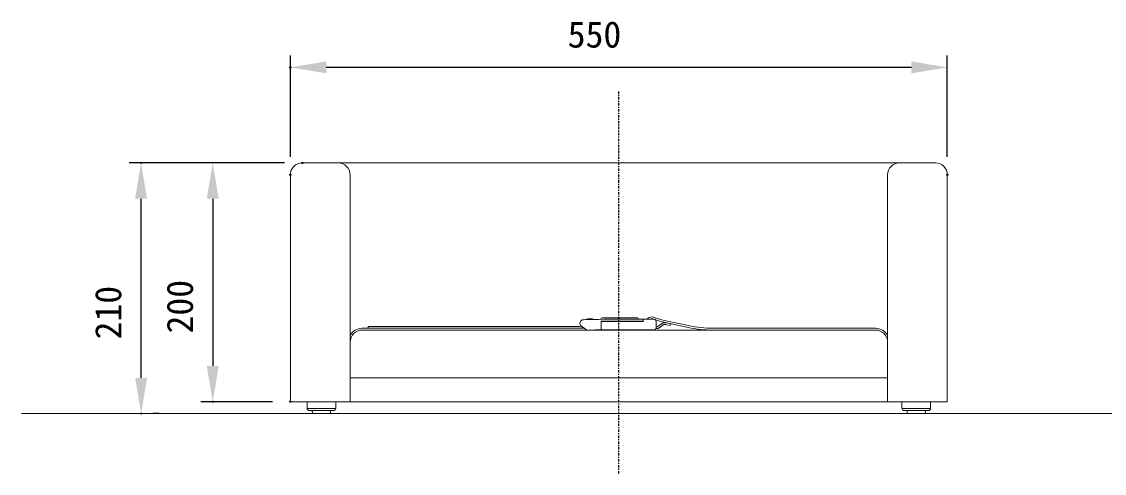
# Model space of a CAD drawing. Units: millimetres, scale not verified. Extents: x -203 to 203, y -143 to 143.
# Drawn here: x -143 to -52.4, y -69 to -31.2 of the extents above; entities that cross this region are included whole.
import ezdxf
from ezdxf.enums import TextEntityAlignment as Align

# ---------------------------------------------------------------- set-up
doc = ezdxf.new("R2010")
doc.units = ezdxf.units.MM
doc.header["$LTSCALE"] = 0.5
doc.header["$PDMODE"] = 32
doc.header["$PDSIZE"] = 0.1
doc.linetypes.add('USER1', pattern=[0.629921, 0.393701, -0.07874, 0.07874, -0.07874])
for name, color, linetype, lineweight in [('0-1_DIMENSION_LINES$02_DIMENSI', 7, 'Continuous', 25), ('0-3_DIMENSION_LINES$03_LINES', 7, 'Continuous', 18), ('0-4_DIMENSION_LINES$01_CENTER_', 7, 'USER1', 25)]:
    doc.layers.add(name, color=color, linetype=linetype, lineweight=lineweight)
doc.layers.add('0-2_DEFPOINTS', color=7, linetype='Continuous')
doc.styles.add('ＭＳ ゴシック', font='')
doc.styles.get('ＭＳ ゴシック').set_extended_font_data('MS Gothic')

# ---------------------------------------------------------------- blocks, each defined once
blk = doc.blocks.new('D1')
at = {"layer": '0-1_DIMENSION_LINES$02_DIMENSI'}
for p, q in [((178, 211), (164, 211)), ((166, 205.001), (166, 177)), ((176, 171), (164, 171))]:
    blk.add_line(p, q, dxfattribs=at)
for points in [[(167, 205.001), (165, 205.001), (166, 211)], [(165, 177), (167, 177), (166, 171)]]:
    blk.add_solid(points, dxfattribs=at)
at = {"layer": '0-2_DEFPOINTS'}
for p in [(181, 211), (166, 171), (179, 171)]:
    blk.add_point(p, dxfattribs=at)
at = {"layer": '0-1_DIMENSION_LINES$02_DIMENSI', "style": 'ＭＳ ゴシック'}
blk.add_text('200', height=4.399, rotation=90, dxfattribs=at).set_placement((164, 182.429), align=Align.BOTTOM_LEFT)
blk = doc.blocks.new('D2')
at = {"layer": '0-1_DIMENSION_LINES$02_DIMENSI'}
for p, q in [((179, 212), (179, 229)), ((289, 212), (289, 229)), ((283, 227), (185, 227))]:
    blk.add_line(p, q, dxfattribs=at)
for points in [[(185, 228), (185, 226), (179, 227)], [(283, 226), (283, 228), (289, 227)]]:
    blk.add_solid(points, dxfattribs=at)
at = {"layer": '0-2_DEFPOINTS'}
for p in [(179, 227), (179, 209), (289, 209)]:
    blk.add_point(p, dxfattribs=at)
at = {"layer": '0-1_DIMENSION_LINES$02_DIMENSI', "style": 'ＭＳ ゴシック'}
blk.add_text('550', height=4.399, dxfattribs=at).set_placement((225.429, 229), align=Align.BOTTOM_LEFT)
blk = doc.blocks.new('D7')
at = {"layer": '0-1_DIMENSION_LINES$02_DIMENSI'}
for p, q in [((178, 211), (152, 211)), ((154, 175), (154, 205.001)), ((157, 169), (156, 169))]:
    blk.add_line(p, q, dxfattribs=at)
for points in [[(155, 205.001), (153, 205.001), (154, 211)], [(153, 175), (155, 175), (154, 169)]]:
    blk.add_solid(points, dxfattribs=at)
at = {"layer": '0-2_DEFPOINTS'}
for p in [(154, 211), (181, 211), (154, 169)]:
    blk.add_point(p, dxfattribs=at)
at = {"layer": '0-1_DIMENSION_LINES$02_DIMENSI', "style": 'ＭＳ ゴシック'}
blk.add_text('210', height=4.399, rotation=90, dxfattribs=at).set_placement((152, 181.429), align=Align.BOTTOM_LEFT)

msp = doc.modelspace()

# ---------------------------------------------------------------- linework, layer by layer
at = {"layer": '0-3_DIMENSION_LINES$03_LINES'}
for p, q in [((-119.5, -42.9999), (-66.5, -42.9999)), ((-120.5, -62.9999), (-120.5, -43.9999)), ((-115.5, -43.9999), (-115.5, -62.9999)), ((-70.5, -43.9999), (-70.5, -62.9999)), ((-65.5, -43.9999), (-65.5, -62.9999)), ((-95.2216, -56.063), (-95.5874, -56.063)), ((-95.5577, -56.0809), (-95.5577, -56.0809)), ((-95.3577, -56.081), (-95.3577, -56.0809)), ((-94.8115, -56.1087), (-94.6892, -56.1067)), ((-94.5077, -56.1039), (-94.5077, -56.0809)), ((-90.9277, -56.0809), (-90.0777, -56.0809)), ((-90.0212, -55.942), (-89.9562, -55.9684)), ((-89.2186, -56.1881), (-87.1637, -56.6299)), ((-114.5, -56.8498), (-95.8896, -56.8498)), ((-114.5, -56.9999), (-71.5, -56.9999)), ((-95.7859, -56.9245), (-96.133, -56.6746)), ((-91.0277, -56.2609), (-94.5022, -56.2609)), ((-89.8777, -56.2809), (-89.8777, -56.7809)), ((-89.2502, -56.3348), (-87.1952, -56.7765)), ((-85.0936, -56.8498), (-71.5, -56.8498)), ((-115.5, -60.9999), (-115.5, -57.9999)), ((-70.5, -57.9999), (-70.5, -60.9999)), ((-115.5, -60.9999), (-70.5, -60.9999)), ((-70.5, -60.9999), (-115.5, -60.9999)), ((-65.5, -62.9999), (-120.5, -62.9999)), ((-119.1017, -63.5399), (-119.1017, -62.9999)), ((-119.1017, -62.9999), (-116.7017, -62.9999)), ((-116.7017, -62.9999), (-116.7017, -63.5399)), ((-69.2983, -62.9999), (-69.2983, -63.5399)), ((-66.8983, -62.9999), (-69.2983, -62.9999)), ((-66.8983, -63.5399), (-66.8983, -62.9999)), ((-143, -64), (137, -64)), ((-119.0994, -63.5699), (-116.6867, -63.5699)), ((-116.9017, -63.7399), (-118.9017, -63.7399)), ((-118.6917, -63.7399), (-118.6317, -63.9999)), ((-118.6917, -63.7399), (-117.1117, -63.7399)), ((-118.6317, -63.9999), (-117.1717, -63.9999)), ((-117.1117, -63.7399), (-117.1717, -63.9999)), ((-66.9006, -63.5699), (-69.3133, -63.5699)), ((-69.0983, -63.7399), (-67.0983, -63.7399)), ((-68.8883, -63.7399), (-68.8283, -63.9999)), ((-67.3083, -63.7399), (-68.8883, -63.7399)), ((-67.3683, -63.9999), (-68.8283, -63.9999)), ((-67.3083, -63.7399), (-67.3683, -63.9999))]:
    msp.add_line(p, q, dxfattribs=at)
for points in [[(-94.4077, -55.9809), (-94.3077, -55.9809), (-91.5577, -55.9809), (-91.4577, -55.9809)], [(-90.9777, -56.2809), (-90.9777, -56.1809), (-90.9777, -56.1309)], [(-90.9777, -56.1314), (-90.9777, -56.1814), (-90.9777, -56.2109)], [(-96.294, -56.8398), (-113.9985, -56.8398), (-113.9985, -56.6898), (-96.294, -56.6898)], [(-94.4777, -56.2609), (-94.4777, -56.8809), (-94.4777, -56.9809)], [(-90.0777, -56.9809), (-94.4777, -56.9809), (-94.4777, -56.8809), (-94.4777, -56.2809), (-90.9277, -56.2809)], [(-89.5679, -56.7714), (-89.5833, -56.7828), (-89.5989, -56.7939), (-89.6176, -56.8067), (-89.6367, -56.8188), (-89.6465, -56.8246), (-89.6563, -56.8303), (-89.6662, -56.8356), (-89.6763, -56.8407), (-89.6864, -56.8456), (-89.6966, -56.8501), (-89.707, -56.8543), (-89.7174, -56.8581), (-89.7226, -56.8599), (-89.7279, -56.8616), (-89.7332, -56.8631), (-89.7385, -56.8646), (-89.7438, -56.866), (-89.7492, -56.8672), (-89.7546, -56.8684), (-89.76, -56.8694), (-89.7675, -56.8706), (-89.7751, -56.8716), (-89.7827, -56.8724), (-89.7903, -56.8731), (-89.798, -56.8735), (-89.8056, -56.8738), (-89.8211, -56.8739), (-89.8366, -56.8736), (-89.8835, -56.8711), (-89.8366, -56.8736), (-89.8211, -56.8739), (-89.8056, -56.8738), (-89.798, -56.8735), (-89.7903, -56.8731), (-89.7827, -56.8724), (-89.7751, -56.8716), (-89.7675, -56.8706), (-89.76, -56.8694), (-89.7546, -56.8684)], [(-89.7031, -56.6822), (-89.7155, -56.69), (-89.7274, -56.697), (-89.7394, -56.7037), (-89.7455, -56.7068), (-89.7516, -56.7099), (-89.7578, -56.7127), (-89.7641, -56.7154), (-89.7704, -56.7178), (-89.7767, -56.7201), (-89.7799, -56.7212), (-89.7831, -56.7221), (-89.7863, -56.7231), (-89.7895, -56.7239), (-89.7928, -56.7247), (-89.796, -56.7255), (-89.7993, -56.7261), (-89.8025, -56.7267), (-89.8058, -56.7272), (-89.8091, -56.7276), (-89.8124, -56.728), (-89.8157, -56.7283), (-89.8203, -56.7285), (-89.8249, -56.7286), (-89.8295, -56.7286), (-89.8341, -56.7285), (-89.8526, -56.7274), (-89.8341, -56.7285), (-89.8295, -56.7286), (-89.8249, -56.7286), (-89.8203, -56.7285), (-89.8157, -56.7283), (-89.8124, -56.728), (-89.8091, -56.7276), (-89.8058, -56.7272), (-89.8025, -56.7267), (-89.7993, -56.7261), (-89.796, -56.7255), (-89.7928, -56.7247), (-89.7895, -56.7239)], [(-89.7895, -56.7239), (-89.7863, -56.7231), (-89.7831, -56.7221), (-89.7799, -56.7212), (-89.7767, -56.7201), (-89.7704, -56.7178), (-89.7641, -56.7154), (-89.7578, -56.7127), (-89.7516, -56.7099), (-89.7455, -56.7068), (-89.7394, -56.7037), (-89.7274, -56.697), (-89.7155, -56.69), (-89.7031, -56.6822), (-89.6908, -56.6741), (-89.6788, -56.6659), (-89.667, -56.6574), (-89.6439, -56.64), (-89.5004, -56.5215), (-89.4838, -56.5086), (-89.4669, -56.496), (-89.4496, -56.4839), (-89.4321, -56.4722), (-89.4142, -56.461), (-89.4051, -56.4557), (-89.3959, -56.4504), (-89.3856, -56.4449), (-89.3753, -56.4396), (-89.3648, -56.4344), (-89.3542, -56.4295), (-89.3436, -56.4249), (-89.3328, -56.4204), (-89.3219, -56.4162), (-89.311, -56.4122), (-89.2999, -56.4085), (-89.2888, -56.4051), (-89.2777, -56.4019), (-89.2665, -56.399), (-89.2552, -56.3964), (-89.2439, -56.3941)], [(-89.7546, -56.8684), (-89.7492, -56.8672), (-89.7438, -56.866), (-89.7385, -56.8646), (-89.7332, -56.8631), (-89.7279, -56.8616), (-89.7226, -56.8599), (-89.7174, -56.8581), (-89.707, -56.8543), (-89.6966, -56.8501), (-89.6864, -56.8456), (-89.6763, -56.8407), (-89.6662, -56.8356), (-89.6563, -56.8303), (-89.6465, -56.8246), (-89.6367, -56.8188), (-89.6176, -56.8067), (-89.5989, -56.7939), (-89.5833, -56.7828), (-89.5679, -56.7714), (-89.538, -56.748), (-89.4317, -56.6587), (-89.4072, -56.6389), (-89.3947, -56.6292), (-89.382, -56.6197), (-89.3707, -56.6116), (-89.3592, -56.6038), (-89.3475, -56.5961), (-89.3356, -56.5888), (-89.3236, -56.5819), (-89.3113, -56.5753), (-89.2988, -56.5691), (-89.2925, -56.5662), (-89.2861, -56.5634), (-89.2795, -56.5607), (-89.2728, -56.5581), (-89.2661, -56.5556), (-89.2593, -56.5532), (-89.2525, -56.551), (-89.2456, -56.5489)], [(-88.9878, -56.4014), (-89.0465, -56.3936), (-89.0758, -56.3903), (-89.1051, -56.3878), (-89.1197, -56.3869), (-89.1342, -56.3863), (-89.1488, -56.386), (-89.1633, -56.3861), (-89.1778, -56.3865), (-89.1923, -56.3873), (-89.2068, -56.3886), (-89.2212, -56.3903), (-89.2326, -56.392), (-89.2439, -56.3941), (-89.2552, -56.3964), (-89.2665, -56.399), (-89.2777, -56.4019), (-89.2888, -56.4051), (-89.2999, -56.4085), (-89.311, -56.4122), (-89.3219, -56.4162), (-89.3328, -56.4204), (-89.3436, -56.4249), (-89.3542, -56.4295), (-89.3648, -56.4344), (-89.3753, -56.4396), (-89.3856, -56.4449), (-89.3959, -56.4504), (-89.4051, -56.4557), (-89.4142, -56.461), (-89.4321, -56.4722), (-89.4496, -56.4839), (-89.4669, -56.496), (-89.4838, -56.5086), (-89.5004, -56.5215), (-89.6439, -56.64), (-89.667, -56.6574), (-89.6788, -56.6659), (-89.6908, -56.6741), (-89.7031, -56.6822)], [(-89.0193, -56.5481), (-89.0779, -56.5395), (-89.0974, -56.5373), (-89.1169, -56.5357), (-89.1266, -56.5352), (-89.1364, -56.5349), (-89.1461, -56.5347), (-89.1559, -56.5348), (-89.1656, -56.5352), (-89.1753, -56.5358), (-89.1824, -56.5365), (-89.1895, -56.5373), (-89.1966, -56.5382), (-89.2037, -56.5393), (-89.2107, -56.5406), (-89.2178, -56.5419), (-89.2248, -56.5435), (-89.2317, -56.5451), (-89.2387, -56.547), (-89.2456, -56.5489), (-89.2525, -56.551), (-89.2593, -56.5532), (-89.2661, -56.5556), (-89.2728, -56.5581), (-89.2795, -56.5607), (-89.2861, -56.5634), (-89.2925, -56.5662), (-89.2988, -56.5691), (-89.3113, -56.5753), (-89.3236, -56.5819), (-89.3356, -56.5888), (-89.3475, -56.5961), (-89.3592, -56.6038), (-89.3707, -56.6116), (-89.382, -56.6197), (-89.3947, -56.6292), (-89.4072, -56.6389), (-89.4317, -56.6587), (-89.538, -56.748), (-89.5679, -56.7714)], [(-89.2456, -56.5489), (-89.2387, -56.547), (-89.2317, -56.5451), (-89.2248, -56.5435), (-89.2178, -56.5419), (-89.2107, -56.5406), (-89.2037, -56.5393), (-89.1966, -56.5382), (-89.1895, -56.5373), (-89.1824, -56.5365), (-89.1753, -56.5358), (-89.1656, -56.5352), (-89.1559, -56.5348), (-89.1461, -56.5347), (-89.1364, -56.5349), (-89.1266, -56.5352), (-89.1169, -56.5357), (-89.0974, -56.5373), (-89.0779, -56.5395), (-89.0193, -56.5481)], [(-89.2439, -56.3941), (-89.2326, -56.392), (-89.2212, -56.3903), (-89.2068, -56.3886), (-89.1923, -56.3873), (-89.1778, -56.3865), (-89.1633, -56.3861), (-89.1488, -56.386), (-89.1342, -56.3863), (-89.1197, -56.3869), (-89.1051, -56.3878), (-89.0758, -56.3903), (-89.0465, -56.3936), (-88.9878, -56.4014)], [(-89.0193, -56.5481), (-88.7055, -56.6155), (-88.674, -56.4689), (-88.9878, -56.4014)]]:
    msp.add_lwpolyline(points, dxfattribs=at)
for centre, radius, start, end in [((-119.5, -43.9999), 1, 90, 180), ((-116.5, -43.9999), 1, 0, 90), ((-69.5, -43.9999), 1, 90, 180), ((-66.5, -43.9999), 1, 0, 90), ((-95.9577, -56.4312), 0.3, 91.28546, 234.24399), ((-91.4777, -256.0809), 200, 90.95512, 91.28546), ((-95.5874, -56.3832), 0.3203, 90, 126.9223), ((-95.2216, -56.3769), 0.3139, 57.25123, 90), ((-91.4748, -256.5072), 200.4263, 89.87216, 90.91894), ((-94.4077, -56.0809), 0.1, 90, 180), ((-91.4577, -56.0809), 0.1, 0, 90), ((-91.0277, -56.1314), 0.05, 0, 89.87105), ((-90.9277, -56.1309), 0.05, 90, 180), ((-90.2284, -56.4514), 0.55, 67.86819, 137.64773), ((-90.2284, -56.4514), 0.4, 67.86819, 112.13181), ((-90.0777, -56.2809), 0.2, 0, 90), ((-88.1783, -51.3487), 4.95, 248.95133, 257.86827), ((-88.1783, -51.3487), 5.1, 249.76944, 257.86827), ((-114.5, -57.9999), 1.1501, 90, 150.40084), ((-114.5, -57.9999), 1, 90, 180), ((-96.294, -56.3361), 0.3537, 270, 293.72245), ((-96.294, -56.3361), 0.5037, 270, 303.23536), ((-95.8888, -56.4096), 0.5903, 270, 288.26958), ((-95.5522, -56.5999), 0.4, 234.24399, 271.17014), ((-91.4777, -256.0809), 199.1226, 90.86326, 91.17014), ((-91.0277, -56.2109), 0.05, 270, 0), ((-90.0777, -56.7809), 0.2, 270, 0), ((-85.0936, -46.9998), 10, 257.86827, 270), ((-85.0936, -46.9998), 9.85, 257.86827, 270), ((-71.5, -57.9999), 1.1501, 29.59916, 90), ((-71.5, -57.9999), 1, 0, 90), ((-118.9017, -63.5399), 0.2, 180, 270), ((-116.9017, -63.5399), 0.2, 270, 0), ((-69.0983, -63.5399), 0.2, 180, 270), ((-67.0983, -63.5399), 0.2, 270, 0)]:
    msp.add_arc(centre, radius, start, end, dxfattribs=at)
at = {"layer": '0-4_DIMENSION_LINES$01_CENTER_'}
msp.add_line((-93, -69), (-93, -37), dxfattribs=at)

# ---------------------------------------------------------------- block references
at = {"layer": '0-1_DIMENSION_LINES$02_DIMENSI', "xscale": 0.5, "yscale": 0.5}
for name in ['D2', 'D7', 'D1']:
    msp.add_blockref(name, (-210, -148.5), dxfattribs=at)

doc.saveas('drawing.dxf')
